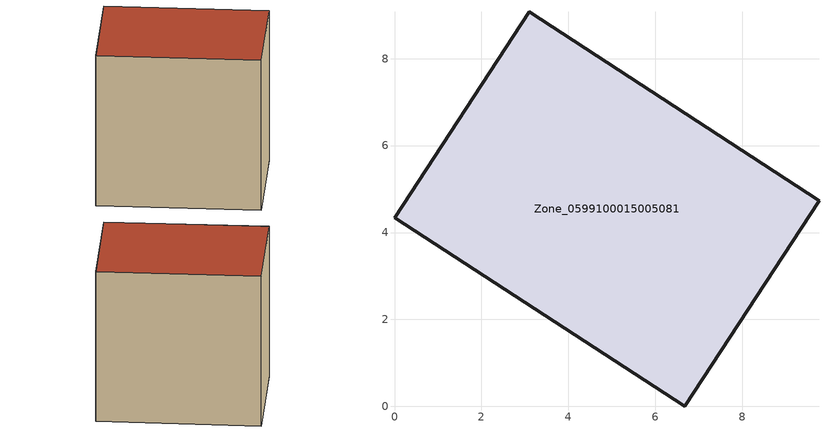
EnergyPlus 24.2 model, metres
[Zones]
Zone_0599100015005081
 floor ground (C_G): 3.1,9.08 9.77,4.73 6.68,0 0,4.34 z0.85
 wall outside (C_F): 9.77,4.73 3.1,9.08 0,4.34 6.68,0 9.77,4.73 z0.85:8.79
 roof outside (C_R): 0,4.34 6.68,0 9.77,4.73 3.1,9.08 z8.79
[BUILDING]
Pand.0599100015005081: North Axis=0; Terrain=City; Loads Convergence Tolerance Value=0.04; Temperature Convergence Tolerance Value=0.4; Solar Distribution=FullExterior; Maximum Number of Warmup Days=25; Minimum Number of Warmup Days=1
[Site:Location]
Rotterdam.The.Hague.AP_ZH_NLD Design_Conditions: Latitude=51.96; Longitude=4.45; Time Zone=1; Elevation=-4.5
[SITE:GROUNDTEMPERATURE:BUILDINGSURFACE]
18, 18, 18, 18, 18, 18, 18, 18, 18, 18, 18, 18
[MATERIAL] Thermal Absorptance=0.9; Solar Absorptance=0.7; Visible Absorptance=0.7
Name | Roughness | Thickness | Conductivity | Density | Specific Heat
G.TI.1965-1974 | MediumSmooth | 0.15 | 0.882353 | 540 | 1210
F.TI.1965-1974 | Rough | 0.3 | 0.697674 | 1920 | 840
R.TI.1965-1974 | MediumRough | 0.2 | 0.232558 | 1500 | 1000
[CONSTRUCTION]
C_G: G.TI.1965-1974
C_F: F.TI.1965-1974
C_R: R.TI.1965-1974
[ZONE]
Zone_0599100015005081: Type=1; Multiplier=1; Ceiling Height=Autocalculate; Volume=Autocalculate; Floor Area=autocalculate; Part of Total Floor Area=Yes
[ZONEINFILTRATION:DESIGNFLOWRATE]
Infil_Zone_0599100015005081: Zone or ZoneList or Space or SpaceList=Zone_0599100015005081; Schedule=AlwaysOn; Design Flow Rate Calculation Method=Flow/Area; Flow Rate per Floor Area=0.003; Constant Term Coefficient=1; Temperature Term Coefficient=0; Velocity Term Coefficient=0; Velocity Squared Term Coefficient=0
[HVACTEMPLATE:ZONE:IDEALLOADSAIRSYSTEM]
Zone_0599100015005081: Maximum Heating Supply Air Temperature=50; Minimum Cooling Supply Air Temperature=13; Maximum Heating Supply Air Humidity Ratio=0.0156; Minimum Cooling Supply Air Humidity Ratio=0.0077; Heating Limit=NoLimit; Cooling Limit=NoLimit; Dehumidification Control Type=ConstantSensibleHeatRatio; Cooling Sensible Heat Ratio=0.7; Dehumidification Setpoint=60; Humidification Control Type=None; Humidification Setpoint=30; Outdoor Air Method=None; Outdoor Air Flow Rate per Person=0.00944; Outdoor Air Flow Rate per Zone Floor Area=0; Outdoor Air Flow Rate per Zone=0; Demand Controlled Ventilation Type=None; Outdoor Air Economizer Type=NoEconomizer; Heat Recovery Type=None; Sensible Heat Recovery Effectiveness=0.7; Latent Heat Recovery Effectiveness=0.65
[ZONECONTROL:THERMOSTAT]
ThermostatControl_Zone_0599100015005081: Zone or ZoneList=Zone_0599100015005081; Control Type Schedule=DualSetpointControlType; Control 1=Thermostat_Zone_0599100015005081; Temperature Difference Between Cutout And Setpoint=0
[THERMOSTATSETPOINT:DUALSETPOINT]
Thermostat_Zone_0599100015005081: Heating Setpoint Temperature Schedule=HeatingSetpoint_Zone_0599100015005081; Cooling Setpoint Temperature Schedule=CoolingSetpoint_Zone_0599100015005081
[SCHEDULE:COMPACT]
HeatingSetpoint_Zone_0599100015005081: Through: 12/31, For: AllDays, Until: 24:00, 21
CoolingSetpoint_Zone_0599100015005081: Through: 12/31, For: AllDays, Until: 24:00, 24
DualSetpointControlType: Through: 12/31, For: AllDays, Until: 24:00, 4
AlwaysOn: Through: 12/31, For: AllDays, Until: 24:00, 1
